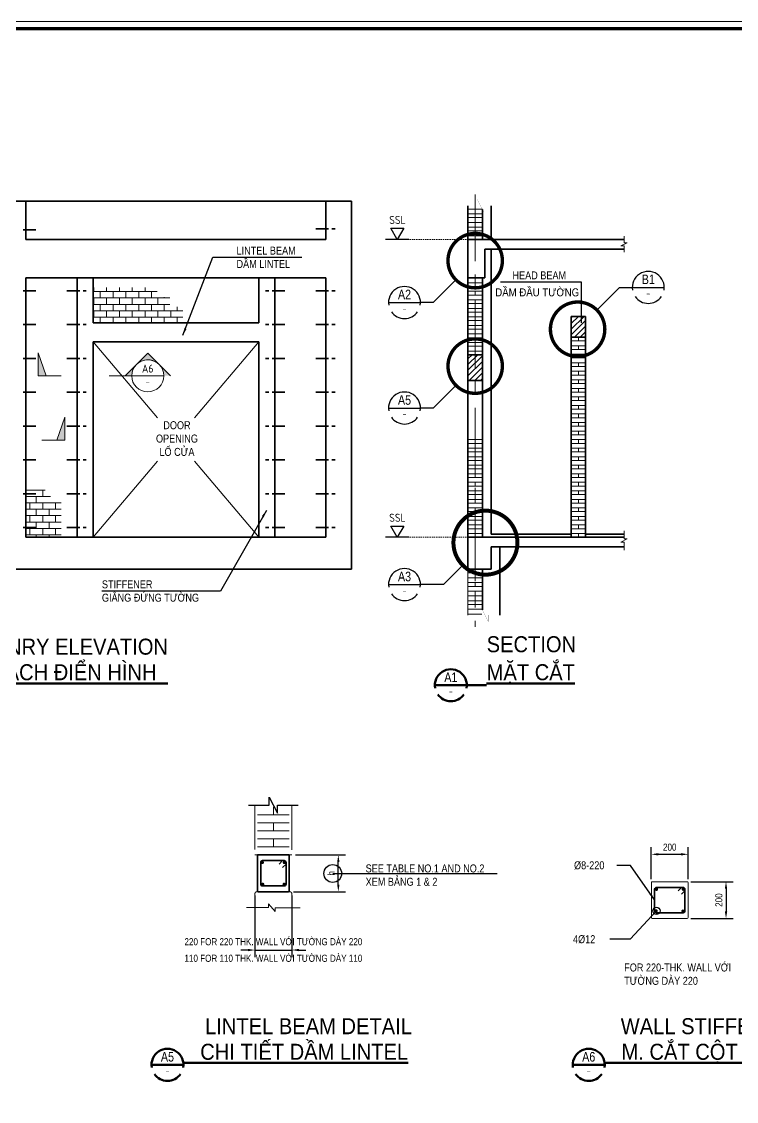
# Model space of a CAD drawing. Header units: millimetres. Extents: x -88960 to 836140, y 175458 to 320791.
# Drawn here: x 768094 to 788214, y 202970 to 233358 of the extents above; entities that cross this region are included whole.
import ezdxf
from ezdxf.enums import TextEntityAlignment as Align

# ---------------------------------------------------------------- set-up
doc = ezdxf.new("R2010")
doc.units = ezdxf.units.MM
doc.header["$LTSCALE"] = 1000
for name, pattern in [('CENTER', [2, 1.25, -0.25, 0.25, -0.25]), ('DOT', [0.25, 0, -0.25]), ('HIDDEN', [0.375, 0.25, -0.125])]:
    doc.linetypes.add(name, pattern=pattern)
doc.layers.get('0').update_dxf_attribs({"linetype": 'CONTINUOUS'})
doc.layers.get('DEFPOINTS').update_dxf_attribs({"linetype": 'CONTINUOUS'})
for name, color, linetype, lineweight in [('Ap0101_grid', 145, 'CENTER', 18), ('Ap0102_dim', 145, 'CONTINUOUS', 25), ('Ap0104_leader', 145, 'CONTINUOUS', 25), ('Ap0202_T', 141, 'CONTINUOUS', 25), ('Ap0205_T', 253, 'CONTINUOUS', 50), ('Ap0310_PSS', 130, 'CONTINUOUS', 18), ('Ap0311_H', 8, 'CONTINUOUS', 15), ('Ap0313_FL', 145, 'CONTINUOUS', 13), ('Ap0314_Kh', 253, 'CONTINUOUS', 15), ('Ap0402_Reinf.S', 6, 'CONTINUOUS', 35)]:
    doc.layers.add(name, color=color, linetype=linetype, lineweight=lineweight)
doc.styles.add('Arial', font='arial.ttf', dxfattribs={"width": 0.8})
doc.styles.add('ISOCP', font='isocp.shx')
doc.styles.add('S-TEXT18', font='ISOCP.shx')
doc.styles.add('S-TEXT25', font='VN_VNI.shx', dxfattribs={"width": 0.85})
doc.styles.add('S-TEXT50', font='VHELVEN_0.TTF', dxfattribs={"width": 0.9})
doc.dimstyles.new('SDIM_100_STD', dxfattribs={"dimscale": 100, "dimtxt": 2, "dimasz": 2, "dimexe": 2, "dimexo": 1, "dimgap": 1, "dimtad": 1, "dimdec": 0, "dimtxsty": 'S-TEXT25', "dimcen": 2.5, "dimdle": 2, "dimclrd": 256, "dimclre": 256, "dimclrt": 7, "dimadec": 0, "dimazin": 0, "dimtfac": 1, "dimtdec": 0, "dimtix": 1, "dimtmove": 0, "dimatfit": 3, "dimfxl": 1, "dimarcsym": 0})
doc.dimstyles.new('SDIM_20', dxfattribs={"dimscale": 20, "dimtxt": 2.5, "dimasz": 2, "dimexe": 2, "dimexo": 1, "dimgap": 1, "dimtad": 1, "dimdec": 0, "dimtxsty": 'S-TEXT25', "dimblk": 'SMALL', "dimcen": 2.5, "dimdle": 2, "dimclrd": 256, "dimclre": 256, "dimclrt": 7, "dimadec": 0, "dimazin": 0, "dimtfac": 1, "dimtdec": 0, "dimtix": 1, "dimtmove": 0, "dimatfit": 3, "dimfxl": 1, "dimarcsym": 0})
pattern_1 = [(45, (774645.11, 182337.66), (-79.62906, 79.62906), [])]

# ---------------------------------------------------------------- blocks, each defined once
blk = doc.blocks.new('*D993')
at = {"layer": 'Ap0102_dim', "lineweight": -2, "transparency": 16777216}
for p, q in [((774663, 208769), (774663, 207030)), ((775699, 208769), (775699, 207030)), ((774463, 207230), (774263, 207230)), ((774663, 207230), (775699, 207230)), ((775899, 207230), (776099, 207230))]:
    blk.add_line(p, q, dxfattribs=at)
at = {"layer": 'Ap0102_dim', "transparency": 16777216}
for points in [[(774463, 207263), (774463, 207197), (774663, 207230)], [(775899, 207263), (775899, 207197), (775699, 207230)]]:
    blk.add_solid(points, dxfattribs=at)
at = {"layer": 'DEFPOINTS', "color": 0, "transparency": 16777216}
for p in [(774663, 208869), (775699, 208869), (775699, 207230)]:
    blk.add_point(p, dxfattribs=at)
at = {"layer": 'Ap0102_dim', "color": 7, "transparency": 16777216, "char_height": 200, "attachment_point": 5, "style": 'S-TEXT25'}
for s, insert in [('220 FOR 220 THK. WALL VÔÙI TÖÔØNG DAØY 220', (775181, 207463)), ('110 FOR 110 THK. WALL VÔÙI TÖÔØNG DAØY 110', (775181, 206997))]:
    blk.add_mtext(s, dxfattribs=dict(at, insert=insert))
blk = doc.blocks.new('*D994')
at = {"layer": 'Ap0102_dim', "lineweight": -2, "transparency": 16777216}
for p, q in [((775799, 209908), (777209, 209908)), ((777009, 209072), (777009, 209708)), ((775745, 208872), (777209, 208872))]:
    blk.add_line(p, q, dxfattribs=at)
at = {"layer": 'Ap0102_dim', "transparency": 16777216}
for points in [[(776976, 209708), (777042, 209708), (777009, 209908)], [(776976, 209072), (777042, 209072), (777009, 208872)]]:
    blk.add_solid(points, dxfattribs=at)
at = {"layer": 'DEFPOINTS', "color": 0, "transparency": 16777216}
for p in [(775699, 209908), (777009, 209908), (775645, 208872)]:
    blk.add_point(p, dxfattribs=at)
at = {"layer": 'Ap0102_dim', "color": 7, "transparency": 16777216, "insert": (776809, 209390), "char_height": 200, "attachment_point": 5, "rotation": 90, "style": 'S-TEXT25'}
blk.add_mtext('h', dxfattribs=at)
blk = doc.blocks.new('*D995')
at = {"layer": 'Ap0102_dim', "lineweight": -2, "transparency": 16777216}
for p, q in [((785819, 209226), (785819, 210124)), ((786855, 209226), (786855, 210124)), ((786019, 209924), (786655, 209924))]:
    blk.add_line(p, q, dxfattribs=at)
at = {"layer": 'Ap0102_dim', "transparency": 16777216}
for points in [[(786019, 209958), (786019, 209891), (785819, 209924)], [(786655, 209958), (786655, 209891), (786855, 209924)]]:
    blk.add_solid(points, dxfattribs=at)
at = {"layer": 'DEFPOINTS', "color": 0, "transparency": 16777216}
for p in [(786855, 209924), (785819, 209126), (786855, 209126)]:
    blk.add_point(p, dxfattribs=at)
at = {"layer": 'Ap0102_dim', "color": 7, "transparency": 16777216, "insert": (786337, 210124), "char_height": 200, "attachment_point": 5, "style": 'S-TEXT25'}
blk.add_mtext('200', dxfattribs=at)
blk = doc.blocks.new('*D996')
at = {"layer": 'Ap0102_dim', "lineweight": -2, "transparency": 16777216}
for p, q in [((786928, 209153), (788121, 209153)), ((787921, 208953), (787921, 208317)), ((786928, 208117), (788121, 208117))]:
    blk.add_line(p, q, dxfattribs=at)
at = {"layer": 'Ap0102_dim', "transparency": 16777216}
for points in [[(787888, 208953), (787955, 208953), (787921, 209153)], [(787888, 208317), (787955, 208317), (787921, 208117)]]:
    blk.add_solid(points, dxfattribs=at)
at = {"layer": 'DEFPOINTS', "color": 0, "transparency": 16777216}
for p in [(786828, 209153), (786828, 208117), (787921, 208117)]:
    blk.add_point(p, dxfattribs=at)
at = {"layer": 'Ap0102_dim', "color": 7, "transparency": 16777216, "insert": (787721, 208635), "char_height": 200, "attachment_point": 5, "rotation": 90, "style": 'S-TEXT25'}
blk.add_mtext('200', dxfattribs=at)
blk = doc.blocks.new('S007')
at = {"layer": 'Ap0202_T', "lineweight": 25, "style": 'ISOCP', "width": 1}
blk.add_attdef('SSCALE', text='', height=2.5, dxfattribs=at).set_placement((0, -2.36), align=Align.TOP_CENTER)
at = {"layer": 'Ap0205_T', "ltscale": 100, "style": 'Arial', "width": 0.8}
for tag, p in [('HEADING_1', (0, 7.99)), ('%%UHEADING_2', (0, 0))]:
    blk.add_attdef(tag, text='', height=5, dxfattribs=at).set_placement(p, align=Align.BOTTOM_CENTER)
blk = doc.blocks.new('S017')
at = {"color": 0, "linetype": 'ByBlock'}
blk.add_line((3.63, 0), (-3.63, 0), dxfattribs=at)
blk.add_lwpolyline([(0, 0), (-2.02, 3.5), (2.02, 3.5), (0, 0)], dxfattribs=at)
at = {"color": 0, "linetype": 'ByBlock', "style": 'ISOCP'}
for tag, p in [('LEVEL_ABOVE', (0.07, 9.02)), ('LEVEL_DOWN', (0.07, 4.85))]:
    blk.add_attdef(tag, text='', height=2.5, dxfattribs=at).set_placement(p, align=Align.CENTER)
blk = doc.blocks.new('_Small')
at = {"color": 0, "linetype": 'ByBlock', "lineweight": -2}
blk.add_circle((0, 0), 0.25, dxfattribs=at)
blk = doc.blocks.new('S008')
at = {"color": 0}
blk.add_line((-5, 0), (5, 0), dxfattribs=at)
for start_param, end_param in [(6.107277, 9.600681), (10.037379, 11.953764)]:
    blk.add_ellipse((0, 0), major_axis=(5, 0), ratio=1, start_param=start_param, end_param=end_param, dxfattribs=at)
at = {"layer": 'Ap0202_T', "style": 'Arial', "width": 0.8}
blk.add_attdef('DETT', text='', height=3, dxfattribs=at).set_placement((0, 0.11), align=Align.BOTTOM_CENTER)
at = {"layer": 'Ap0202_T', "lineweight": 35, "style": 'ISOCP', "width": 1}
blk.add_attdef('C/REF', text='', height=2, dxfattribs=at).set_placement((0, -0.88), align=Align.TOP_CENTER)
blk = doc.blocks.new('S002at')
at = {"linetype": 'ByBlock'}
blk.add_hatch(color=0, dxfattribs=at).paths.add_polyline_path([(4.64, 0), (7.14, 0), (7.14, 7.14)])
at = {"color": 0, "linetype": 'ByBlock'}
blk.add_line((0, 0), (7.14, 0), dxfattribs=at)
blk.add_lwpolyline([(7.14, 0), (7.14, 7.14), (4.64, 0)], close=True, dxfattribs=at)
blk = doc.blocks.new('S002b')
at = {"linetype": 'Continuous'}
h = blk.add_hatch(color=0, dxfattribs=at)
h.paths.add_polyline_path([(0, 7.07), (-3.54, 3.53), (-3.54, 3.53, -0.414171), (3.53, 3.54)])
h.paths.add_polyline_path([(-3.54, 3.53), (-3.54, 3.53), (-7.07, 0), (-5, 0, -0.198394)])
h.paths.add_polyline_path([(3.54, 3.53, -0.198356), (5, 0), (7.07, 0)])
at = {"color": 0, "linetype": 'ByBlock'}
for p, q in [((0, 7.07), (-7.07, 0)), ((0, 7.07), (7.07, 0)), ((-12.07, 0), (5, 0))]:
    blk.add_line(p, q, dxfattribs=at)
blk.add_lwpolyline([(3.54, 3.53), (3.03, 3.98), (2.37, 4.4), (1.6, 4.74), (0.74, 4.95), (0, 5), (-0.42, 4.98), (-1.36, 4.81), (-2.04, 4.57), (-2.6, 4.27), (-3.11, 3.91), (-3.54, 3.53)], dxfattribs=at)
at = {"color": 0}
blk.add_circle((0, 0), 5, dxfattribs=at)
at = {"color": 0, "linetype": 'ByBlock', "style": 'ISOCP'}
blk.add_attdef('SM', text='', height=2.5, dxfattribs=at).set_placement((0, 1), align=Align.CENTER)
at = {"color": 7, "linetype": 'ByBlock', "style": 'ISOCP'}
blk.add_attdef('DN', text='', height=2, dxfattribs=at).set_placement((0, -1), align=Align.TOP_CENTER)
blk = doc.blocks.new('S002bt')
at = {"linetype": 'ByBlock'}
blk.add_hatch(color=0, dxfattribs=at).paths.add_polyline_path([(-4.64, 0), (-7.14, 0), (-7.14, 7.14)])
at = {"color": 0, "linetype": 'ByBlock'}
blk.add_line((0, 0), (-7.14, 0), dxfattribs=at)
blk.add_lwpolyline([(-7.14, 0), (-7.14, 7.14), (-4.64, 0)], close=True, dxfattribs=at)
blk = doc.blocks.new('CHG_XX_Khung ten')
blk.add_lwpolyline([(15, 579), (826, 579), (826, 15), (15, 15)], close=True)
at = {"color": 4, "linetype": 'Continuous', "const_width": 1}
blk.add_lwpolyline([(17, 577), (824, 577), (824, 17), (17, 17)], close=True, dxfattribs=at)

msp = doc.modelspace()

# ---------------------------------------------------------------- hatches: boundary and pattern name
at = {"layer": 'Ap0311_H'}
h = msp.add_hatch(dxfattribs=at)
h.set_pattern_fill('AR-B816', color=256, scale=22.5225, style=0)
h.set_pattern_definition([(0, (732109.82, 182337.66), (0, 180.18), []), (90, (732109.82, 182337.66), (-180.18, 180.18), [180.18, -180.18])])
h.paths.add_polyline_path([(772268.862, 225603.38684), (771908.502, 225603.38684), (771908.502, 225873.65684), (770106.702, 225873.65684), (770106.702, 224882.66684), (772629.222, 224882.66684), (772629.222, 225333.11684), (772268.862, 225333.11684)])
h = msp.add_hatch(dxfattribs=at)
h.set_pattern_fill('ANSI31', color=256, scale=900.9, style=0)
h.set_pattern_definition(pattern_1)
h.paths.add_polyline_path([(783969.4267, 225062.84684), (783564.0217, 225062.84684), (783564.0217, 224477.26184), (783969.4267, 224477.26184)])
h = msp.add_hatch(dxfattribs=at)
h.set_pattern_fill('ANSI31', color=256, scale=900.9, style=0)
h.set_pattern_definition(pattern_1)
h.paths.add_polyline_path([(781064.0242, 223981.76684), (780658.6192, 223981.76684), (780658.6192, 223261.04684), (781064.0242, 223261.04684)])
h = msp.add_hatch(dxfattribs=at)
h.set_pattern_fill('AR-B816', color=256, scale=22.5225, style=0)
h.set_pattern_definition([(0, (744003.12, 182337.66), (0, 180.18), []), (90, (744003.12, 182337.66), (-180.18, 180.18), [180.18, -180.18])])
h.paths.add_polyline_path([(768214.812, 219815.10434), (768214.812, 218846.63684), (769205.802, 218846.63684), (769205.802, 219815.10434)])

# ---------------------------------------------------------------- linework, layer by layer
at = {"layer": 'Ap0101_grid', "ltscale": 1.5}
msp.add_line((780861.3217, 228490.13011), (780861.3217, 216328.83518), dxfattribs=at)
at = {"layer": 'Ap0101_grid', "ltscale": 5}
for p, q in [((780658.6192, 228080.86184), (781064.0242, 228080.86184)), ((780658.6192, 228080.86184), (781056.8298, 228080.86184)), ((780658.6192, 227945.72684), (781064.0242, 227945.72684)), ((780658.6192, 227840.62184), (781064.0242, 227840.62184)), ((780658.6192, 227840.62184), (781064.0242, 227840.62184)), ((780658.6192, 227705.48684), (781064.0242, 227705.48684)), ((780658.6192, 227705.48684), (781064.0242, 227705.48684)), ((780658.6192, 227570.35184), (781064.0242, 227570.35184)), ((780658.6192, 227465.24684), (781064.0242, 227465.24684)), ((780658.6192, 227465.24684), (781064.0242, 227465.24684)), ((780658.6192, 227330.11184), (781064.0242, 227330.11184)), ((780658.6192, 226008.79184), (781064.0242, 226008.79184)), ((780658.6192, 225903.68684), (781064.0242, 225903.68684)), ((780658.6192, 225768.55184), (781064.0242, 225768.55184)), ((780658.6192, 225663.44684), (781064.0242, 225663.44684)), ((780658.6192, 225528.31184), (781064.0242, 225528.31184)), ((780658.6192, 225423.20684), (781064.0242, 225423.20684)), ((780658.6192, 225288.07184), (781064.0242, 225288.07184)), ((780658.6192, 225182.96684), (781064.0242, 225182.96684)), ((780658.6192, 225047.83184), (781064.0242, 225047.83184)), ((780658.6192, 224942.72684), (781064.0242, 224942.72684)), ((780658.6192, 224807.59184), (781064.0242, 224807.59184)), ((780658.6192, 224702.48684), (781064.0242, 224702.48684)), ((780658.6192, 224567.35184), (781064.0242, 224567.35184)), ((780658.6192, 224462.24684), (781064.0242, 224462.24684)), ((780658.6192, 224327.11184), (781064.0242, 224327.11184)), ((783564.0217, 224372.15684), (783969.4267, 224372.15684)), ((780658.6192, 224222.00684), (781064.0242, 224222.00684)), ((780658.6192, 224086.87184), (781064.0242, 224086.87184)), ((783564.0217, 224237.02184), (783969.4267, 224237.02184)), ((783564.0217, 224131.91684), (783969.4267, 224131.91684)), ((783564.0217, 224131.91684), (783969.4267, 224131.91684)), ((783564.0217, 223996.78184), (783969.4267, 223996.78184)), ((783564.0217, 223891.67684), (783969.4267, 223891.67684)), ((783564.0217, 223891.67684), (783969.4267, 223891.67684)), ((783564.0217, 223756.54184), (783969.4267, 223756.54184)), ((783564.0217, 223651.43684), (783969.4267, 223651.43684)), ((783564.0217, 223651.43684), (783969.4267, 223651.43684)), ((783564.0217, 223516.30184), (783969.4267, 223516.30184)), ((783564.0217, 223411.19684), (783969.4267, 223411.19684)), ((783564.0217, 223411.19684), (783969.4267, 223411.19684)), ((783564.0217, 223276.06184), (783969.4267, 223276.06184)), ((783564.0217, 223170.95684), (783969.4267, 223170.95684)), ((783564.0217, 223170.95684), (783969.4267, 223170.95684)), ((783564.0217, 223035.82184), (783969.4267, 223035.82184)), ((783564.0217, 222930.71684), (783969.4267, 222930.71684)), ((783564.0217, 222930.71684), (783969.4267, 222930.71684)), ((783564.0217, 222795.58184), (783969.4267, 222795.58184)), ((783564.0217, 222690.47684), (783969.4267, 222690.47684)), ((783564.0217, 222690.47684), (783969.4267, 222690.47684)), ((783564.0217, 222555.34184), (783969.4267, 222555.34184)), ((783564.0217, 222450.23684), (783969.4267, 222450.23684)), ((783564.0217, 222450.23684), (783969.4267, 222450.23684)), ((783564.0217, 222315.10184), (783969.4267, 222315.10184)), ((783564.0217, 222209.99684), (783969.4267, 222209.99684)), ((783564.0217, 222209.99684), (783969.4267, 222209.99684)), ((783564.0217, 222074.86184), (783969.4267, 222074.86184)), ((783564.0217, 221969.75684), (783969.4267, 221969.75684)), ((783564.0217, 221969.75684), (783969.4267, 221969.75684)), ((783564.0217, 221834.62184), (783969.4267, 221834.62184)), ((780658.6192, 221594.38184), (781064.0242, 221594.38184)), ((783564.0217, 221729.51684), (783969.4267, 221729.51684)), ((783564.0217, 221729.51684), (783969.4267, 221729.51684)), ((783564.0217, 221594.38184), (783969.4267, 221594.38184)), ((780658.6192, 221489.27684), (781064.0242, 221489.27684)), ((780658.6192, 221489.27684), (781064.0242, 221489.27684)), ((780658.6192, 221354.14184), (781064.0242, 221354.14184)), ((780658.6192, 221249.03684), (781064.0242, 221249.03684)), ((780658.6192, 221249.03684), (781064.0242, 221249.03684)), ((783564.0217, 221489.27684), (783969.4267, 221489.27684)), ((783564.0217, 221489.27684), (783969.4267, 221489.27684)), ((783564.0217, 221354.14184), (783969.4267, 221354.14184)), ((783564.0217, 221249.03684), (783969.4267, 221249.03684)), ((783564.0217, 221249.03684), (783969.4267, 221249.03684)), ((780658.6192, 221113.90184), (781064.0242, 221113.90184)), ((780658.6192, 221008.79684), (781064.0242, 221008.79684)), ((780658.6192, 221008.79684), (781064.0242, 221008.79684)), ((783564.0217, 221113.90184), (783969.4267, 221113.90184)), ((783564.0217, 221008.79684), (783969.4267, 221008.79684)), ((783564.0217, 221008.79684), (783969.4267, 221008.79684)), ((780658.6192, 220873.66184), (781064.0242, 220873.66184)), ((780658.6192, 220768.55684), (781064.0242, 220768.55684)), ((780658.6192, 220768.55684), (781064.0242, 220768.55684)), ((780658.6192, 220633.42184), (781064.0242, 220633.42184)), ((783564.0217, 220873.66184), (783969.4267, 220873.66184)), ((783564.0217, 220768.55684), (783969.4267, 220768.55684)), ((783564.0217, 220768.55684), (783969.4267, 220768.55684)), ((783564.0217, 220633.42184), (783969.4267, 220633.42184)), ((780658.6192, 220528.31684), (781064.0242, 220528.31684)), ((780658.6192, 220528.31684), (781064.0242, 220528.31684)), ((780658.6192, 220393.18184), (781064.0242, 220393.18184)), ((783564.0217, 220528.31684), (783969.4267, 220528.31684)), ((783564.0217, 220528.31684), (783969.4267, 220528.31684)), ((783564.0217, 220393.18184), (783969.4267, 220393.18184)), ((780658.6192, 220288.07684), (781064.0242, 220288.07684)), ((780658.6192, 220288.07684), (781064.0242, 220288.07684)), ((780658.6192, 220152.94184), (781064.0242, 220152.94184)), ((780658.6192, 220047.83684), (781064.0242, 220047.83684)), ((780658.6192, 220047.83684), (781064.0242, 220047.83684)), ((783564.0217, 220288.07684), (783969.4267, 220288.07684)), ((783564.0217, 220288.07684), (783969.4267, 220288.07684)), ((783564.0217, 220152.94184), (783969.4267, 220152.94184)), ((783564.0217, 220047.83684), (783969.4267, 220047.83684)), ((783564.0217, 220047.83684), (783969.4267, 220047.83684)), ((780658.6192, 219912.70184), (781064.0242, 219912.70184)), ((780658.6192, 219807.59684), (781064.0242, 219807.59684)), ((780658.6192, 219807.59684), (781064.0242, 219807.59684)), ((783564.0217, 219912.70184), (783969.4267, 219912.70184)), ((783564.0217, 219807.59684), (783969.4267, 219807.59684)), ((783564.0217, 219807.59684), (783969.4267, 219807.59684)), ((780658.6192, 219672.46184), (781064.0242, 219672.46184)), ((780658.6192, 219567.35684), (781064.0242, 219567.35684)), ((780658.6192, 219567.35684), (781064.0242, 219567.35684)), ((780658.6192, 219432.22184), (781064.0242, 219432.22184)), ((783564.0217, 219672.46184), (783969.4267, 219672.46184)), ((783564.0217, 219567.35684), (783969.4267, 219567.35684)), ((783564.0217, 219567.35684), (783969.4267, 219567.35684)), ((783564.0217, 219432.22184), (783969.4267, 219432.22184)), ((780658.6192, 219327.11684), (781064.0242, 219327.11684)), ((780658.6192, 219327.11684), (781064.0242, 219327.11684)), ((780658.6192, 219191.98184), (781064.0242, 219191.98184)), ((783564.0217, 219327.11684), (783969.4267, 219327.11684)), ((783564.0217, 219327.11684), (783969.4267, 219327.11684)), ((783564.0217, 219191.98184), (783969.4267, 219191.98184)), ((780658.6192, 219086.87684), (781064.0242, 219086.87684)), ((780658.6192, 219086.87684), (781064.0242, 219086.87684)), ((780658.6192, 218951.74184), (781064.0242, 218951.74184)), ((783564.0217, 219086.87684), (783969.4267, 219086.87684)), ((783564.0217, 219086.87684), (783969.4267, 219086.87684)), ((783564.0217, 218951.74184), (783969.4267, 218951.74184)), ((780658.6192, 217840.63184), (781064.0242, 217840.63184)), ((780658.6192, 217840.63184), (781064.0242, 217840.63184)), ((780658.6192, 217705.49684), (781064.0242, 217705.49684)), ((780658.6192, 217705.49684), (781064.0242, 217705.49684)), ((780658.6192, 217570.36184), (781064.0242, 217570.36184)), ((780658.6192, 217465.25684), (781064.0242, 217465.25684)), ((780658.6192, 217465.25684), (781064.0242, 217465.25684)), ((780658.6192, 217330.12184), (781064.0242, 217330.12184)), ((780658.6192, 217194.98684), (781064.0242, 217194.98684)), ((780658.6192, 217194.98684), (781064.0242, 217194.98684)), ((780658.6192, 217059.85184), (781064.0242, 217059.85184)), ((780658.6192, 216954.74684), (781064.0242, 216954.74684)), ((780658.6192, 216954.74684), (781064.0242, 216954.74684)), ((780658.6192, 216819.61184), (781046.0062, 216819.61184)), ((780658.6192, 216684.47684), (781046.0062, 216684.47684)), ((781055.0152, 216819.61184), (781064.0242, 216819.61184))]:
    msp.add_line(p, q, dxfattribs=at)
at = {"layer": 'Ap0101_grid'}
for p, q in [((780861.3217, 227570.35184), (780861.3217, 227465.24684)), ((780861.3217, 227330.11184), (780861.3217, 227225.00684)), ((780861.3217, 226008.79184), (780861.3217, 225903.68684)), ((780861.3217, 225768.55184), (780861.3217, 225663.44684)), ((780861.3217, 225528.31184), (780861.3217, 225423.20684)), ((780861.3217, 225288.07184), (780861.3217, 225182.96684)), ((780861.3217, 225047.83184), (780861.3217, 224942.72684)), ((780861.3217, 224807.59184), (780861.3217, 224702.48684)), ((780861.3217, 224567.35184), (780861.3217, 224462.24684)), ((780861.3217, 224327.11184), (780861.3217, 224222.00684)), ((783766.7242, 224477.26184), (783766.7242, 224372.15684)), ((780861.3217, 224086.87184), (780861.3217, 223981.76684)), ((783766.7242, 224237.02184), (783766.7242, 224131.91684)), ((783766.7242, 223996.78184), (783766.7242, 223891.67684)), ((783766.7242, 223756.54184), (783766.7242, 223651.43684)), ((783766.7242, 223516.30184), (783766.7242, 223411.19684)), ((783766.7242, 223276.06184), (783766.7242, 223170.95684)), ((783766.7242, 223035.82184), (783766.7242, 222930.71684)), ((783766.7242, 222795.58184), (783766.7242, 222690.47684)), ((783766.7242, 222555.34184), (783766.7242, 222450.23684)), ((783766.7242, 222315.10184), (783766.7242, 222209.99684)), ((783766.7242, 222074.86184), (783766.7242, 221969.75684)), ((783766.7242, 221834.62184), (783766.7242, 221729.51684)), ((780861.3217, 221594.38184), (780861.3217, 221489.27684)), ((783766.7242, 221594.38184), (783766.7242, 221489.27684)), ((780861.3217, 221354.14184), (780861.3217, 221249.03684)), ((783766.7242, 221354.14184), (783766.7242, 221249.03684)), ((780861.3217, 221113.90184), (780861.3217, 221008.79684)), ((783766.7242, 221113.90184), (783766.7242, 221008.79684)), ((780861.3217, 220873.66184), (780861.3217, 220768.55684)), ((780861.3217, 220633.42184), (780861.3217, 220528.31684)), ((783766.7242, 220873.66184), (783766.7242, 220768.55684)), ((783766.7242, 220633.42184), (783766.7242, 220528.31684)), ((780861.3217, 220393.18184), (780861.3217, 220288.07684)), ((783766.7242, 220393.18184), (783766.7242, 220288.07684)), ((780861.3217, 220152.94184), (780861.3217, 220047.83684)), ((783766.7242, 220152.94184), (783766.7242, 220047.83684)), ((780861.3217, 219912.70184), (780861.3217, 219807.59684)), ((783766.7242, 219912.70184), (783766.7242, 219807.59684)), ((780861.3217, 219672.46184), (780861.3217, 219567.35684)), ((780861.3217, 219432.22184), (780861.3217, 219327.11684)), ((783766.7242, 219672.46184), (783766.7242, 219567.35684)), ((783766.7242, 219432.22184), (783766.7242, 219327.11684)), ((780861.3217, 219191.98184), (780861.3217, 219086.87684)), ((783766.7242, 219191.98184), (783766.7242, 219086.87684)), ((780861.3217, 218951.74184), (780861.3217, 218846.63684)), ((783766.7242, 218951.74184), (783766.7242, 218846.63684)), ((780658.6192, 216657.44984), (780658.6192, 217918.70984)), ((780861.3217, 217570.36184), (780861.3217, 217465.25684)), ((780861.3217, 217330.12184), (780861.3217, 217225.01684)), ((780861.3217, 217059.85184), (780861.3217, 216954.74684)), ((774662.60015, 211308.81045), (774662.60015, 209908.02328)), ((775180.61765, 211034.14828), (775180.61765, 211256.5401)), ((775698.63515, 211304.41828), (775698.63515, 209908.02328)), ((775626.56315, 211034.14828), (774734.67215, 211034.14828)), ((775626.56315, 210808.92328), (774734.67215, 210808.92328)), ((775180.61765, 210583.69828), (775180.61765, 210808.92328)), ((775626.56315, 210583.69828), (774734.67215, 210583.69828)), ((775626.56315, 210358.47328), (774734.67215, 210358.47328)), ((775180.61765, 210133.24828), (775180.61765, 210358.47328)), ((775626.56315, 210133.24828), (774734.67215, 210133.24828)), ((774662.60015, 209908.02328), (775698.63515, 209908.02328)), ((774662.60015, 208817.93428), (774662.60015, 208421.53828)), ((774716.65415, 208871.98828), (775644.58115, 208871.98828)), ((775698.63515, 208817.93428), (775698.63515, 208421.53828))]:
    msp.add_line(p, q, dxfattribs=at)
at = {"layer": 'Ap0101_grid', "linetype": 'DOT', "ltscale": 0.25}
for p, q in [((780658.6192, 227225.00684), (778339.90498, 227225.00684)), ((780658.6192, 218846.63684), (778339.90498, 218846.63684))]:
    msp.add_line(p, q, dxfattribs=at)
at = {"layer": 'Ap0101_grid'}
for centre, start, end in [((774716.65415, 208817.93428), 90, 180), ((775644.58115, 208817.93428), 0, 90)]:
    msp.add_arc(centre, 54.054, start, end, dxfattribs=at)
at = {"layer": 'Ap0104_leader'}
msp.add_lwpolyline([(774482.42015, 211308.81045), (775063.50065, 211308.81045), (775063.50065, 211534.03545), (775297.73465, 211083.58545), (775297.73465, 211308.81045), (775878.81515, 211308.81045)], dxfattribs=at)
at = {"layer": 'Ap0205_T', "ltscale": 100}
msp.add_line((779726.30459, 214681.24647), (781184.12622, 214681.24647), dxfattribs=at)
for start_param, end_param in [(6.1072769158, 9.600681106), (10.0373794861, 11.9537638429)]:
    msp.add_ellipse((780176.7546, 214681.24647), major_axis=(450.45, 0.00118), ratio=0.9999999985, start_param=start_param, end_param=end_param, dxfattribs=at)
at = {"layer": 'Ap0310_PSS'}
for p, q in [((785819.42353, 208144.17658), (785819.42353, 209126.15758)), ((785846.45053, 209153.18458), (786828.43153, 209153.18458)), ((786855.45853, 208144.17658), (786855.45853, 209126.15758)), ((785846.45053, 208117.14958), (786828.43153, 208117.14958))]:
    msp.add_line(p, q, dxfattribs=at)
for centre, start, end in [((785846.45053, 209126.15758), 90, 180), ((786828.43153, 209126.15758), 0, 90), ((785846.45053, 208144.17658), 180, 270), ((786828.43153, 208144.17658), 270, 0)]:
    msp.add_arc(centre, 27.027, start, end, dxfattribs=at)
at = {"layer": 'Ap0311_H'}
for p, q in [((768214.812, 220175.46434), (768755.352, 220175.46434)), ((768687.7845, 219995.28434), (768687.7845, 220175.46434)), ((768214.812, 219995.28434), (768910.64781, 219995.28434)), ((768214.812, 219815.10434), (769205.802, 219815.10434)), ((768507.6045, 219815.10434), (768507.6045, 219995.28434)), ((775227.42463, 208314.00688), (775040.6658, 208533.46185)), ((775040.6658, 208533.46185), (775040.6658, 208425.93045)), ((775040.6658, 208425.93045), (774424.36049, 208425.93045)), ((775937.10917, 208421.53828), (775227.42463, 208421.53828)), ((775227.42463, 208421.53828), (775227.42463, 208314.00688))]:
    msp.add_line(p, q, dxfattribs=at)
at = {"layer": 'Ap0311_H', "linetype": 'HIDDEN'}
for points, const_width in [([(781627.0867, 226631.05478, 0.4142135624), (780861.3217, 227396.81978, 0.4142135624), (780095.5567, 226631.05478, 0.4142135624), (780861.3217, 225865.28978, 0.4142135624), (781627.0867, 226631.05478, -1)], 95.72062), ([(784510.1124, 224699.94522, 0.4142135624), (783744.3474, 225465.71022, 0.4142135624), (782978.5824, 224699.94522, 0.4142135624), (783744.3474, 223934.18022, 0.4142135624), (784510.1124, 224699.94522, -1)], 95.72062), ([(781627.0867, 223662.23828, 0.4142135624), (780861.3217, 224428.00328, 0.4142135624), (780095.5567, 223662.23828, 0.4142135624), (780861.3217, 222896.47328, 0.4142135624), (781627.0867, 223662.23828, -1)], 95.72062), ([(782050.37253, 218694.60924, 0.4142135624), (781149.47253, 219595.50924, 0.4142135624), (780248.57253, 218694.60924, 0.4142135624), (781149.47253, 217793.70924, 0.4142135624), (782050.37253, 218694.60924, -1)], 112.6125)]:
    msp.add_lwpolyline(points, format="xyb", close=True, dxfattribs=dict(at, const_width=const_width))
at = {"layer": 'Ap0313_FL', "ltscale": 5}
for p, q in [((771919.15667, 222205.70684), (770106.702, 224342.12684)), ((772956.40483, 222205.70684), (774768.8595, 224342.12684)), ((770106.702, 218846.63684), (771919.15667, 220983.05684)), ((774768.8595, 218846.63684), (772956.40483, 220983.05684))]:
    msp.add_line(p, q, dxfattribs=at)
at = {"layer": 'Ap0313_FL', "const_width": 0.9009}
for points in [[(780532.4932, 228170.07654), (780922.13245, 228170.07654), (780922.13245, 228350.25654), (781102.31245, 227989.89654), (781102.31245, 228170.07654), (781491.9517, 228170.07654)], [(780532.4932, 216657.44984), (781046.0062, 216657.44984), (781046.0062, 216837.62984), (781226.1862, 216477.26984), (781226.1862, 216657.44984), (781739.6992, 216657.44984)]]:
    msp.add_lwpolyline(points, dxfattribs=at)
at = {"layer": 'Ap0313_FL'}
for points in [[(785050.5067, 226864.64684), (785050.5067, 227044.82684), (784960.4167, 227044.82684), (785140.5967, 227134.91684), (785050.5067, 227134.91684), (785050.5067, 227315.09684)], [(785050.5067, 218486.27684), (785050.5067, 218711.50184), (784960.4167, 218711.50184), (785140.5967, 218801.59184), (785050.5067, 218801.59184), (785050.5067, 219026.81684)]]:
    msp.add_lwpolyline(points, dxfattribs=at)
at = {"layer": 'Ap0402_Reinf.S'}
for p, q in [((758372.4795, 228306.08684), (777381.4695, 228306.08684)), ((768214.812, 227225.00684), (768214.812, 228306.08684)), ((776660.7495, 227225.00684), (776660.7495, 228306.08684)), ((780658.6192, 228170.07654), (780658.6192, 226143.92684)), ((768138.87111, 227495.27684), (768499.23111, 227495.27684)), ((776736.69038, 227521.38857), (776376.33038, 227521.38857)), ((776916.87038, 227521.38857), (776826.78038, 227521.38857)), ((768214.812, 227225.00684), (776660.7495, 227225.00684)), ((768214.812, 226143.92684), (776660.7495, 226143.92684)), ((780658.6192, 226143.92684), (781131.5917, 226143.92684)), ((768138.87111, 225783.56684), (768499.23111, 225783.56684)), ((769732.19288, 225783.56684), (769371.83288, 225783.56684)), ((769912.37288, 225783.56684), (769822.28288, 225783.56684)), ((774963.18861, 225783.56684), (775053.27861, 225783.56684)), ((775143.36861, 225783.56684), (775503.72861, 225783.56684)), ((776736.69038, 225783.56684), (776376.33038, 225783.56684)), ((776916.87038, 225783.56684), (776826.78038, 225783.56684)), ((770106.702, 224882.66684), (774768.8595, 224882.66684)), ((783564.0217, 225062.84684), (783564.0217, 224477.26184)), ((783969.4267, 225062.84684), (783969.4267, 224477.26184)), ((768138.87111, 224831.18684), (768499.23111, 224831.18684)), ((769732.19288, 224831.18684), (769371.83288, 224831.18684)), ((769912.37288, 224831.18684), (769822.28288, 224831.18684)), ((774963.18861, 224831.18684), (775053.27861, 224831.18684)), ((775143.36861, 224831.18684), (775503.72861, 224831.18684)), ((776736.69038, 224831.18684), (776376.33038, 224831.18684)), ((776916.87038, 224831.18684), (776826.78038, 224831.18684)), ((770106.702, 224342.12684), (774768.8595, 224342.12684)), ((780658.6192, 223981.76684), (780658.6192, 223261.04684)), ((781064.0242, 223261.04684), (781064.0242, 223981.76684)), ((768138.87111, 223878.80684), (768499.23111, 223878.80684)), ((769732.19288, 223878.80684), (769371.83288, 223878.80684)), ((769912.37288, 223878.80684), (769822.28288, 223878.80684)), ((774963.18861, 223878.80684), (775053.27861, 223878.80684)), ((775143.36861, 223878.80684), (775503.72861, 223878.80684)), ((776736.69038, 223878.80684), (776376.33038, 223878.80684)), ((776916.87038, 223878.80684), (776826.78038, 223878.80684)), ((780658.6192, 223261.04684), (781064.0242, 223261.04684)), ((768138.87111, 222926.42684), (768499.23111, 222926.42684)), ((769732.19288, 222926.42684), (769371.83288, 222926.42684)), ((769912.37288, 222926.42684), (769822.28288, 222926.42684)), ((774963.18861, 222926.42684), (775053.27861, 222926.42684)), ((775143.36861, 222926.42684), (775503.72861, 222926.42684)), ((776736.69038, 222926.42684), (776376.33038, 222926.42684)), ((776916.87038, 222926.42684), (776826.78038, 222926.42684)), ((768138.87111, 221974.04684), (768499.23111, 221974.04684)), ((769732.19288, 221974.04684), (769371.83288, 221974.04684)), ((769912.37288, 221974.04684), (769822.28288, 221974.04684)), ((774963.18861, 221974.04684), (775053.27861, 221974.04684)), ((775143.36861, 221974.04684), (775503.72861, 221974.04684)), ((776736.69038, 221974.04684), (776376.33038, 221974.04684)), ((776916.87038, 221974.04684), (776826.78038, 221974.04684)), ((768138.87111, 221021.66684), (768499.23111, 221021.66684)), ((769732.19288, 221021.66684), (769371.83288, 221021.66684)), ((769912.37288, 221021.66684), (769822.28288, 221021.66684)), ((774963.18861, 221021.66684), (775053.27861, 221021.66684)), ((775143.36861, 221021.66684), (775503.72861, 221021.66684)), ((776736.69038, 221021.66684), (776376.33038, 221021.66684)), ((776916.87038, 221021.66684), (776826.78038, 221021.66684)), ((768138.87111, 220069.28684), (768499.23111, 220069.28684)), ((769732.19288, 220069.28684), (769371.83288, 220069.28684)), ((769912.37288, 220069.28684), (769822.28288, 220069.28684)), ((774963.18861, 220069.28684), (775053.27861, 220069.28684)), ((775143.36861, 220069.28684), (775503.72861, 220069.28684)), ((776736.69038, 220069.28684), (776376.33038, 220069.28684)), ((776916.87038, 220069.28684), (776826.78038, 220069.28684)), ((768138.87111, 219116.90684), (768499.23111, 219116.90684)), ((769732.19288, 219116.90684), (769371.83288, 219116.90684)), ((769912.37288, 219116.90684), (769822.28288, 219116.90684)), ((774963.18861, 219116.90684), (775053.27861, 219116.90684)), ((775143.36861, 219116.90684), (775503.72861, 219116.90684)), ((776736.69038, 219116.90684), (776376.33038, 219116.90684)), ((776916.87038, 219116.90684), (776826.78038, 219116.90684)), ((768214.812, 218846.63684), (776660.7495, 218846.63684)), ((781311.7717, 217945.73684), (781311.7717, 218576.36684)), ((774734.67215, 209908.02328), (774734.67215, 208899.01528)), ((775626.56315, 209908.02328), (774734.67215, 209908.02328)), ((774824.76215, 209691.80728), (774824.76215, 209088.20428)), ((775482.41915, 209745.86128), (774878.81615, 209745.86128)), ((775345.3634, 209650.3064), (775440.91828, 209745.86128)), ((775536.47315, 209691.80728), (775536.47315, 209088.20428)), ((775626.56315, 209908.02328), (775626.56315, 208899.01528)), ((775440.91828, 209554.75153), (775536.47315, 209650.3064)), ((775599.53615, 208871.98828), (774761.69915, 208871.98828)), ((775482.41915, 209034.15028), (774878.81615, 209034.15028)), ((785909.51353, 208333.36558), (785909.51353, 208936.96858)), ((785963.56753, 208991.02258), (786711.31453, 208991.02258)), ((786574.25878, 208895.4677), (786669.81366, 208991.02258)), ((786669.81366, 208799.91283), (786765.36853, 208895.4677)), ((786765.36853, 208333.36558), (786765.36853, 208936.96858)), ((785963.56753, 208279.31158), (786711.31453, 208279.31158))]:
    msp.add_line(p, q, dxfattribs=at)
at = {"layer": 'Ap0402_Reinf.S', "ltscale": 5}
for p, q in [((777381.4695, 217945.73684), (777381.4695, 228306.08684)), ((781064.0242, 227225.00684), (781064.0242, 228066.47304)), ((781311.7717, 227225.00684), (781311.7717, 228170.07654)), ((780658.6192, 227225.00684), (785050.5067, 227225.00684)), ((780658.6192, 227225.00684), (781064.0242, 227225.00684)), ((781131.5917, 226143.92684), (781131.5917, 226954.73684)), ((781131.5917, 226954.73684), (785050.5067, 226954.73684)), ((781311.7717, 218936.72684), (781311.7717, 226954.73684)), ((768214.812, 218846.63684), (768214.812, 226143.92684)), ((769656.252, 218846.63684), (769656.252, 226143.92684)), ((770106.702, 224882.66684), (770106.702, 226143.92684)), ((774768.8595, 224882.66684), (774768.8595, 226143.92684)), ((775219.3095, 218846.63684), (775219.3095, 226143.92684)), ((776660.7495, 218846.63684), (776660.7495, 226143.92684)), ((780658.6192, 223981.76684), (780658.6192, 226143.92684)), ((781064.0242, 223981.76684), (781064.0242, 226143.92684)), ((783564.0217, 225062.84684), (783969.4267, 225062.84684)), ((770106.702, 218846.63684), (770106.702, 224342.12684)), ((774768.8595, 218846.63684), (774768.8595, 224342.12684)), ((783564.0217, 218846.63684), (783564.0217, 224477.26184)), ((783564.0217, 224477.26184), (783969.4267, 224477.26184)), ((783969.4267, 218846.63684), (783969.4267, 224477.26184)), ((780658.6192, 223981.76684), (781064.0242, 223981.76684)), ((780658.6192, 218846.63684), (780658.6192, 223261.04684)), ((781064.0242, 218846.63684), (781064.0242, 223261.04684)), ((780658.6192, 217945.73684), (780658.6192, 218846.63684)), ((780658.6192, 218846.63684), (781064.0242, 218846.63684)), ((781064.0242, 218846.63684), (785050.5067, 218846.63684)), ((781311.7717, 218936.72684), (783564.0217, 218936.72684)), ((783564.0217, 218846.63684), (783969.4267, 218846.63684)), ((783564.0217, 218846.63684), (783969.4267, 218846.63684)), ((783969.4267, 218936.72684), (785050.5067, 218936.72684)), ((781311.7717, 218576.36684), (785050.5067, 218576.36684)), ((781559.5192, 216657.44984), (781559.5192, 218576.36684)), ((784600.0567, 218576.36684), (785050.5067, 218576.36684)), ((758372.4795, 217945.73684), (777381.4695, 217945.73684)), ((780658.6192, 217945.73684), (781311.7717, 217945.73684)), ((781064.0242, 216801.59384), (781064.0242, 217945.73684))]:
    msp.add_line(p, q, dxfattribs=at)
at = {"layer": 'Ap0402_Reinf.S', "const_width": 45.045}
for points in [[(774847.94786, 209692.67387, 1), (774892.99286, 209692.67387, 1)], [(775467.40836, 209692.67387, 1), (775512.45336, 209692.67387, 1)], [(774859.07596, 209081.23462, 1), (774904.12096, 209081.23462, 1)], [(775459.9897, 209081.23462, 1), (775505.0347, 209081.23462, 1)], [(785944.02576, 208939.03737, 1), (785989.07076, 208939.03737, 1)], [(786696.17151, 208939.03737, 1), (786741.21651, 208939.03737, 1)], [(785933.62752, 208333.06549, 1), (785978.67252, 208333.06549, 1)], [(786685.77305, 208326.14014, 1), (786730.81805, 208326.14014, 1)]]:
    msp.add_lwpolyline(points, format="xyb", close=True, dxfattribs=at)
at = {"layer": 'Ap0402_Reinf.S'}
for centre, radius, start, end in [((774878.81615, 209691.80728), 54.054, 90, 180), ((775482.41915, 209691.80728), 54.054, 0, 90), ((774878.81615, 209088.20428), 54.054, 180, 270), ((775482.41915, 209088.20428), 54.054, 270, 0), ((774761.69915, 208899.01528), 27.027, 180, 270), ((775599.53615, 208899.01528), 27.027, 270, 0), ((785963.56753, 208936.96858), 54.054, 90, 180), ((786711.31453, 208936.96858), 54.054, 0, 90), ((785963.56753, 208333.36558), 54.054, 180, 270), ((786711.31453, 208333.36558), 54.054, 270, 0)]:
    msp.add_arc(centre, radius, start, end, dxfattribs=at)

# ---------------------------------------------------------------- block references
at = {"layer": 'Ap0202_T'}
ref = msp.add_blockref('S017', (778667.25771, 227225.00684), dxfattribs=dict(at, xscale=90.09, yscale=90.09, zscale=90.09))
ref.add_attrib('LEVEL_DOWN', 'SSL', dxfattribs={"layer": '0', "color": 0, "linetype": 'ByBlock', "height": 225.225, "style": 'ISOCP'}).set_placement((778673.73233, 227661.93702), align=Align.CENTER)
ref = msp.add_blockref('S008', (785733.66609, 225878.4556), dxfattribs=dict(at, xscale=90.09, yscale=90.09, zscale=90.09))
ref.add_attrib('DETT', 'B1', dxfattribs={"height": 270.27, "style": 'S-TEXT50', "width": 0.8}).set_placement((785733.66609, 225887.9808), align=Align.BOTTOM_CENTER)
ref.add_attrib('C/REF', '-', dxfattribs={"lineweight": 35, "height": 180.18, "style": 'S-TEXT18', "width": 1}).set_placement((785733.66609, 225799.62685), align=Align.TOP_CENTER)
ref = msp.add_blockref('S008', (778872.00301, 225452.5444), dxfattribs=dict(at, xscale=90.09, yscale=90.09, zscale=90.09))
ref.add_attrib('DETT', 'A2', dxfattribs={"height": 270.27, "style": 'S-TEXT50', "width": 0.8}).set_placement((778872.00301, 225462.06961), align=Align.BOTTOM_CENTER)
ref.add_attrib('C/REF', '-', dxfattribs={"lineweight": 35, "height": 180.18, "style": 'S-TEXT18', "width": 1}).set_placement((778872.00301, 225373.71565), align=Align.TOP_CENTER)
ref = msp.add_blockref('S008', (778872.00301, 222483.72791), dxfattribs=dict(at, xscale=90.09, yscale=90.09, zscale=90.09))
ref.add_attrib('DETT', 'A5', dxfattribs={"height": 270.27, "style": 'S-TEXT50', "width": 0.8}).set_placement((778872.00301, 222493.25311), align=Align.BOTTOM_CENTER)
ref.add_attrib('C/REF', '-', dxfattribs={"lineweight": 35, "height": 180.18, "style": 'S-TEXT18', "width": 1}).set_placement((778872.00301, 222404.89916), align=Align.TOP_CENTER)
ref = msp.add_blockref('S017', (778667.25771, 218846.63684), dxfattribs=dict(at, xscale=90.09, yscale=90.09, zscale=90.09))
ref.add_attrib('LEVEL_DOWN', 'SSL', dxfattribs={"layer": '0', "color": 0, "linetype": 'ByBlock', "height": 225.225, "style": 'ISOCP'}).set_placement((778673.73233, 219283.56702), align=Align.CENTER)
ref = msp.add_blockref('S008', (778872.00301, 217516.09887), dxfattribs=dict(at, xscale=90.09, yscale=90.09, zscale=90.09))
ref.add_attrib('DETT', 'A3', dxfattribs={"height": 270.27, "style": 'S-TEXT50', "width": 0.8}).set_placement((778872.00301, 217525.62407), align=Align.BOTTOM_CENTER)
ref.add_attrib('C/REF', '-', dxfattribs={"lineweight": 35, "height": 180.18, "style": 'S-TEXT18', "width": 1}).set_placement((778872.00301, 217437.27012), align=Align.TOP_CENTER)
ref = msp.add_blockref('S007', (761159.4272, 214822.88479), dxfattribs=dict(at, xscale=90.09, yscale=90.09, zscale=90.09))
ref.add_attrib('HEADING_1', 'TYPICAL BRICK MASONRY ELEVATION', (761609.8772, 215542.70389), dxfattribs={"layer": 'Ap0205_T', "ltscale": 100, "height": 450.45, "style": 'S-TEXT50', "width": 0.9})
ref.add_attrib('%%UHEADING_2', '%%U   MAËT ÑÖÙNG TÖÔØNG GAÏCH ÑIEÅN HÌNH  ', (761159.4272, 214822.88479), dxfattribs={"layer": 'Ap0205_T', "ltscale": 100, "height": 450.45, "style": 'S-TEXT50', "width": 0.9})
ref = msp.add_blockref('S007', (772650.1837, 204141.57838), dxfattribs=dict(at, xscale=90.09, yscale=90.09, zscale=90.09))
ref.add_attrib('HEADING_1', ' LINTEL BEAM DETAIL', (773100.6337, 204861.39748), dxfattribs={"layer": 'Ap0205_T', "ltscale": 100, "height": 450.45, "style": 'S-TEXT50', "width": 0.9})
ref.add_attrib('%%UHEADING_2', '%%U   CHI TIEÁT DAÀM LINTEL', (772650.1837, 204141.57838), dxfattribs={"layer": 'Ap0205_T', "ltscale": 100, "height": 450.45, "style": 'S-TEXT50', "width": 0.9})
ref = msp.add_blockref('S007', (784507.61749, 204141.57838), dxfattribs=dict(at, xscale=90.09, yscale=90.09, zscale=90.09))
ref.add_attrib('HEADING_1', 'WALL STIFFENER SECTION', (784958.06749, 204861.39748), dxfattribs={"layer": 'Ap0205_T', "ltscale": 100, "height": 450.45, "style": 'S-TEXT50', "width": 0.9})
ref.add_attrib('%%UHEADING_2', '%%U   M. CAÉT COÄT GIAÈNG TÖÔØNG', (784507.61749, 204141.57838), dxfattribs={"layer": 'Ap0205_T', "ltscale": 100, "height": 450.45, "style": 'S-TEXT50', "width": 0.9})
at = {"layer": 'Ap0205_T'}
ref = msp.add_blockref('S008', (772199.7337, 203999.94006), dxfattribs=dict(at, xscale=90.09, yscale=90.09, zscale=90.09))
ref.add_attrib('DETT', 'A5', dxfattribs={"layer": 'Ap0202_T', "height": 270.27, "style": 'S-TEXT50', "width": 0.8}).set_placement((772199.7337, 204009.46526), align=Align.BOTTOM_CENTER)
ref.add_attrib('C/REF', '-', dxfattribs={"layer": 'Ap0202_T', "lineweight": 35, "height": 180.18, "style": 'S-TEXT18', "width": 1}).set_placement((772199.7337, 203921.11131), align=Align.TOP_CENTER)
ref = msp.add_blockref('S008', (784057.16749, 203999.94006), dxfattribs=dict(at, xscale=90.09, yscale=90.09, zscale=90.09))
ref.add_attrib('DETT', 'A6', dxfattribs={"layer": 'Ap0202_T', "height": 270.27, "style": 'S-TEXT50', "width": 0.8}).set_placement((784057.16749, 204009.46526), align=Align.BOTTOM_CENTER)
ref.add_attrib('C/REF', '-', dxfattribs={"layer": 'Ap0202_T', "lineweight": 35, "height": 180.18, "style": 'S-TEXT18', "width": 1}).set_placement((784057.16749, 203921.11131), align=Align.TOP_CENTER)
at = {"layer": 'Ap0311_H', "xscale": 90.09, "yscale": 90.09, "zscale": 90.09}
for name, p in [('S002bt', (769205.802, 223390.56339)), ('S002at', (768665.262, 221583.30773))]:
    msp.add_blockref(name, p, dxfattribs=at)
msp.add_blockref('S002b', (771644.63985, 223390.56339), dxfattribs=at).add_auto_attribs({'SM': 'A6', 'DN': '-'})

# ---------------------------------------------------------------- texts
at = {"layer": 'Ap0202_T', "style": 'S-TEXT25', "width": 0.9}
msp.add_text('DAÀM ÑAÀU TÖÔØNG', height=225.225, dxfattribs=at).set_placement((781425.93278, 225626.2805))
at = {"layer": 'Ap0202_T', "char_height": 225.225, "style": 'S-TEXT25'}
for s, insert, attachment_point in [('LINTEL BEAM\\PDAÀM LINTEL', (774144.0887, 226725.0222), 4), ('\\A1;HEAD BEAM', (783419.62324, 226216.49288), 6), ('DOOR \\POPENING\\PLOÅ CÖÛA', (772467.06678, 221622.23903), 5), ('STIFFENER\\PGIAÈNG ÑÖÙNG TÖÔØNG', (770355.32507, 217332.48526), 4), ('%%C8-220', (783643.85036, 209610.61367), 4), ('SEE TABLE NO.1 AND NO.2\\PXEM BAÛNG 1 & 2', (777777.69109, 209337.6333), 4), ('\\A1;4%%C12', (783614.89286, 207531.58292), 4)]:
    msp.add_mtext(s, dxfattribs=dict(at, insert=insert, attachment_point=attachment_point))
at = {"layer": 'Ap0202_T', "insert": (785056.29591, 206851.9704), "char_height": 225.225, "width": 3037.5641938, "attachment_point": 1, "style": 'S-TEXT25'}
msp.add_mtext('FOR 220-THK. WALL VÔÙI TÖÔØNG DAØY 220', dxfattribs=at)
at = {"layer": 'Ap0202_T', "style": 'Arial', "width": 0.8}
msp.add_attdef('A1', text='1', height=270.27, dxfattribs=at).set_placement((780176.7546, 214690.77167), align=Align.BOTTOM_CENTER)
at = {"layer": 'Ap0202_T', "lineweight": 35, "style": 'ISOCP', "width": 1}
msp.add_attdef('-', text='-', height=180.18, dxfattribs=at).set_placement((780176.7546, 214602.41772), align=Align.TOP_CENTER)
at = {"layer": 'Ap0205_T', "ltscale": 100, "style": 'S-TEXT50', "width": 0.9}
for s, p in [('SECTION', (781184.12622, 215611.18007)), ('%%UMAËT CAÉT', (781184.12622, 214823.03928))]:
    msp.add_text(s, height=450.45, dxfattribs=at).set_placement(p)

# ---------------------------------------------------------------- dimensions: what is measured, and where the dimension line sits
at = {"layer": 'Ap0102_dim'}
for base, p1, p2, text, picture, middle in [((786855.45853, 209924.23235), (785819.42353, 209126.15758), (786855.45853, 209126.15758), '200', '*D995', (786337.44103, 210124.23235)), ((775698.63515, 207230.11116), (774662.60015, 208869.05772), (775698.63515, 208869.05772), '220 FOR 220 THK. WALL VÔÙI TÖÔØNG DAØY 220\\X110 FOR 110 THK. WALL VÔÙI TÖÔØNG DAØY 110', '*D993', (775180.61765, 207230.11116))]:
    dim = msp.add_linear_dim(base=base, p1=p1, p2=p2, text=text, dimstyle='SDIM_100_STD', dxfattribs=at)
    dim.commit()
    dim.dimension.update_dxf_attribs({"geometry": picture, "text_midpoint": middle})
for base, p1, p2, text, picture, middle in [((777009.05716, 209908.02328), (775644.58115, 208871.98828), (775698.63515, 209908.02328), 'h', '*D994', (776809.05716, 209390.00578)), ((787921.23088, 208117.14958), (786828.43153, 209153.18458), (786828.43153, 208117.14958), '200', '*D996', (787721.23088, 208635.16708))]:
    dim = msp.add_linear_dim(base=base, p1=p1, p2=p2, angle=90, text=text, dimstyle='SDIM_100_STD', dxfattribs=at)
    dim.commit()
    dim.dimension.update_dxf_attribs({"geometry": picture, "text_midpoint": middle})

# ---------------------------------------------------------------- leaders
at = {"layer": 'Ap0104_leader'}
for points, dimstyle, override in [([(772635.85984, 224534.22561), (773474.54217, 226725.0222), (775978.0637, 226725.0222)], 'SDIM_100_STD', {"dimgap": 1, "dimtad": 0}), ([(780319.84433, 226089.5769), (779682.81301, 225452.54322), (779322.45301, 225452.5444)], 'SDIM_20', {"dimscale": 1, "dimasz": 0}), ([(783850.4241, 224881.81369), (783852.33519, 226023.92885), (781573.33013, 226023.92885)], 'SDIM_100_STD', {"dimtad": 0}), ([(784285.82477, 225241.4231), (784922.85609, 225878.45678), (785283.21609, 225878.4556)], 'SDIM_20', {"dimscale": 1, "dimasz": 0}), ([(780319.84433, 223120.76041), (779682.81301, 222483.72673), (779322.45301, 222483.72791)], 'SDIM_20', {"dimscale": 1, "dimasz": 0}), ([(774983.42747, 219598.03116), (773692.2697, 217332.48526), (770355.32507, 217332.48526)], 'SDIM_100_STD', {"dimgap": 1, "dimtad": 0}), ([(780512.44046, 218057.57631), (779970.96384, 217516.09769), (779322.45301, 217516.09887)], 'SDIM_20', {"dimscale": 1, "dimasz": 0}), ([(776853.0939, 209383.69454), (781480.52951, 209383.69454)], 'SDIM_100_STD', {"dimasz": 5, "dimgap": 1, "dimtad": 0, "dimldrblk": 'DotBlank'}), ([(785906.73122, 208642.13673), (785234.14212, 209610.61367), (784843.97786, 209610.61367)], 'SDIM_100_STD', {"dimgap": 1, "dimtad": 0}), ([(785963.56753, 208333.36558), (785226.29229, 207531.58292), (784654.14536, 207531.58292)], 'SDIM_100_STD', {"dimgap": 1, "dimtad": 0, "dimldrblk": 'DotBlank'})]:
    msp.add_leader(points, dimstyle=dimstyle, override=override, dxfattribs=at)

# ---------------------------------------------------------------- next in the draw order: block references
at = {"layer": 'Ap0314_Kh', "xscale": 100, "yscale": 100, "zscale": 100}
msp.add_blockref('CHG_XX_Khung ten', (752040.40192, 175457.91904), dxfattribs=at)

doc.saveas('drawing.dxf')
